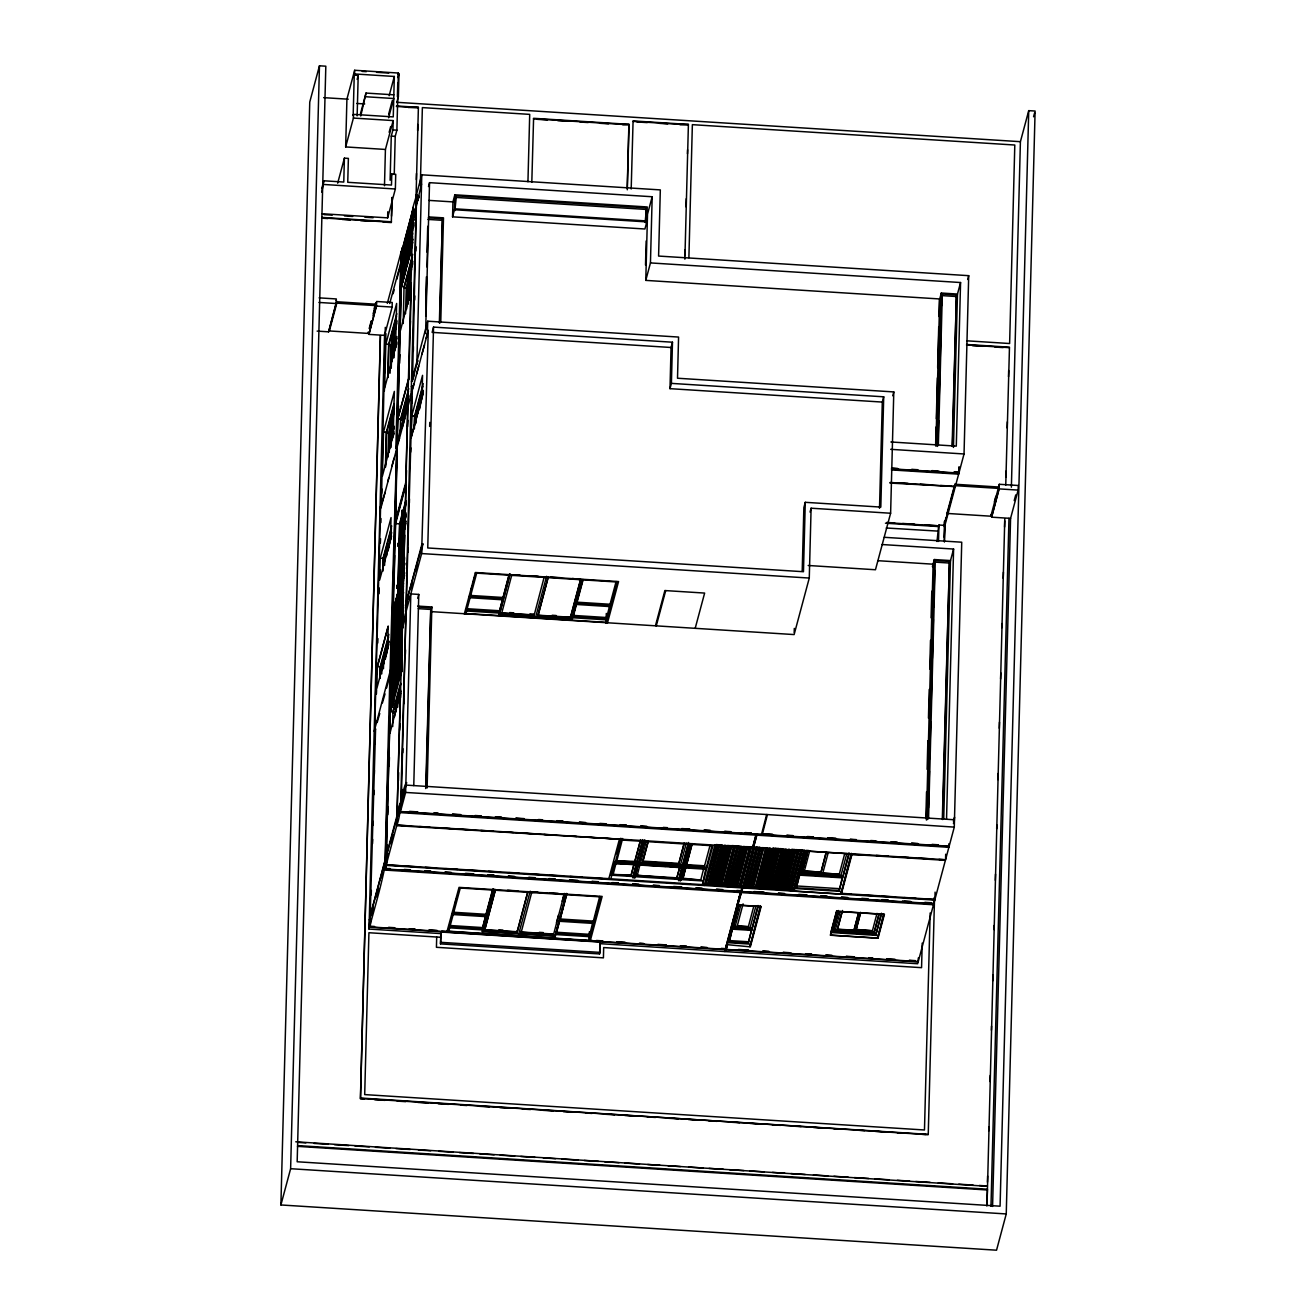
<?xml version="1.0" encoding="UTF-8"?>
<svg xmlns="http://www.w3.org/2000/svg" width="1316" height="1316" viewBox="0 0 1316 1316"><rect width="100%" height="100%" fill="white"/><g stroke="black" fill="none" stroke-linecap="round" stroke-linejoin="round"><path stroke-width="1.5" d="M280.9 1204.963L309.754 102.056L319.459 65.8L325.825 66.195L297.169 1161.765L1000.078 1206.196L1028.734 110.643L1035.1 111.037L1006.247 1213.944L996.541 1250.2L280.9 1204.963L290.622 1168.707L319.459 65.8M321.729 192.169L323.884 180.786L343.772 182.052L344.397 158.15L348.378 158.397L347.753 182.299L391.477 185.062L391.773 174.025L395.738 174.288L395.359 188.994L387.628 217.864L322.19 213.735M317.14 331.106L328.622 331.829L336.106 303.091L376.392 305.641L368.908 334.379L384.552 335.366L392.135 307.072L392.25 302.483L376.606 301.496L376.491 306.085L368.908 334.379M329.395 329.576L329.362 330.958L336.814 303.141M328.622 331.829L336.205 303.535L336.32 298.946L319.097 297.86M345.664 146.931L353.412 118.062L393.171 120.578L385.424 149.448L345.664 146.931L346.914 99.111L354.662 70.274L398.386 73.038L396.889 130.169L395.228 136.371L394.241 174.485M354.234 75.177L353.165 115.627L353.511 114.377L393.254 116.894L394.323 76.46L354.563 73.943L354.234 75.177L358.199 75.44L357.146 115.874M353.412 118.062L353.511 114.377M354.563 73.943L354.662 70.274M360.749 116.005L366.012 93.074L393.846 94.834M368.217 333.409L368.25 332.027M372.987 315.856L376.458 302.877L375.718 304.21L336.847 301.759L336.172 300.328M380.456 335.58L360.502 1098.482L928.241 1134.376L934.541 897.578M364.516 1099.057L360.419 1098.794L380.357 335.893M384.486 185.721L385.424 149.448M440.778 933.587L440.515 943.885L599.537 953.935L599.948 952.389L600.228 942.092L441.189 932.041L440.778 933.587L369.023 929.063L384.601 333.622M387.628 217.864L387.776 211.761M369.023 929.063L369.845 917.696L385.275 860.105M369.78 917.268L370.076 919.177L375.57 729.146M380.62 505.936L374.715 728.669L375.718 720.559M385.292 327.355L381.344 505.574M370.059 919.917L370.553 918.058L369.27 919.868L370.076 919.177M374.418 926.76L370.339 926.513L370.47 921.43M371.161 894.864L371.359 890.455M372.494 843.803L372.691 839.411M372.987 825.428L373.086 821.349M373.777 794.798L373.974 790.406M374.32 774.384L374.418 770.304M375.109 743.754L375.307 739.362M376.409 694.025L376.606 689.633M376.952 673.628L377.05 669.548M377.758 643.014L377.939 638.622M379.107 593.73L379.189 587.923M379.567 573.644L379.666 569.565M380.357 543.031L380.554 538.639M380.9 522.633L380.998 518.537M381.673 493.303L381.854 488.894M383.005 442.192L383.186 437.8M384.338 391.082L384.535 386.69M384.815 372.691L384.93 368.612M385.621 342.028L385.917 333.54M380.225 557.968L379.65 580.027L391.543 536.138M383.532 431.763L382.364 476.211L394.126 431.812M385.835 343.821L384.667 387.973L396.922 342.045M393.171 120.578L392.925 129.922L391.263 136.124L390.112 180.243L391.773 174.025M391.543 216.153L392.02 197.844M383.12 222.059L391.296 222.569L392.135 197.384M379.896 678.431L380.209 666.817L388.894 634.394M382.742 569.976L383.038 558.362L391.724 525.939M385.473 465.667L386.345 432.158L394.01 403.551M387.776 377.725L388.648 344.216L396.823 313.702M380.11 677.674L380.373 667.87L383.795 655.072L385.341 655.171M382.89 571.177L383.203 559.432L386.641 546.617L388.187 546.716M385.621 466.95L386.509 433.211L389.898 420.561L391.921 420.692M387.973 377.034L388.812 345.269L392.201 332.619L391.263 368.348M381.755 673.858L381.92 667.969L384.848 656.997M384.601 565.403L384.749 559.514L387.694 548.542M387.907 457.162L388.533 433.342L389.98 427.914M390.095 373.185L390.819 345.401L392.76 338.179M397.761 82.612L397.399 96.644L398.386 96.71L398.995 73.729L397.958 77.611M383.45 668.775L383.795 655.072M386.378 556.405L386.641 546.617M389.059 452.309L389.898 420.561M383.746 664.087L384.009 654.299L388.631 637.043M386.591 555.632L386.838 545.844L391.461 528.588M389.273 451.536L390.095 419.788L394.241 404.357M391.625 361.62L392.398 331.846L396.544 316.416M385.094 658.28L388.796 640.958M387.94 549.841L391.642 532.503M390.572 447.654L391.296 419.87L394.405 408.289M392.925 357.722L393.599 331.928L396.692 320.364M385.259 659.415L389.01 641.813M388.088 550.96L391.329 535.299M390.77 447.44L391.461 420.923L394.076 411.135M393.122 357.607L393.764 332.981L396.906 321.236M391.625 435.349L391.971 422.008L393.435 416.514M396.231 326.746L394.274 334.067L393.517 349.299L396.955 336.485M394.109 357.672L394.257 351.981L393.27 351.915L396.939 338.196M387.628 648.114L388.204 626.054L377.396 666.422L376.82 688.482L387.595 647.9M390.474 539.659L391.049 517.599L380.258 558.181L383.038 558.362M393.188 435.843L394.339 391.395L383.515 432.092L386.345 432.158M395.491 347.605L396.642 303.453L385.868 344.035L388.648 344.216M389.997 672.279L385.094 860.138L386.082 860.154L385.078 860.878L384.831 870.057L740.661 892.561L742.866 886.671M400.985 252.442L400.738 261.621L401.725 261.637L400.722 262.361L395.853 448.378L396.84 448.394M933.916 898.154L933.686 903.977L918.255 961.568L726.235 949.428L727.32 945.398L726.531 944.608L750.334 946.846L761.141 906.477L737.289 904.98L740.678 891.82L725.429 949.379L369.599 926.892C375.751 903.796 383.236 879.055 386.756 856.091M372.757 909.175L369.862 916.956L385.292 859.364L391.082 671.242M402.663 248.017L401.281 251.356L401.512 262.41M385.868 860.927L385.292 859.364M391 671.555L390.029 671.538L396.659 448.443M389.931 868.856L385.851 868.609L397.251 443.837L395.573 522.139M402.235 247.77L397.103 443.722L397.794 418.949L408.519 378.893M397.399 816.348L386.493 855.597L386.246 864.793L608.864 878.644M386.18 859.101L390.145 711.578L402.104 666.949L400.87 667.031L390.391 706.149L390.112 711.364L394.076 711.611M390.539 711.232L391.494 709.242L390.342 707.992L400.821 668.873L402.054 668.791M390.391 706.149L402.268 661.06L401.035 661.142L390.671 702.201L400.985 662.984L402.219 662.902M390.424 705.047L390.507 702.102M390.539 700.276L401.89 657.145M390.572 699.158L401.133 657.095L402.367 657.029M390.655 696.23L401.66 654.036M390.737 693.285L401.725 651.091M392.02 688.663L390.885 687.396L401.808 648.146M392.102 685.718L390.967 684.468L401.89 645.202M401.824 641.468L390.967 684.468M392.201 681.672L391.115 678.579L401.906 638.54M392.283 678.727L391.197 675.634L401.972 635.595M392.415 673.957L391.263 672.69L402.186 633.44M392.481 671.012L391.346 669.762L404.736 619.672M394.093 664.004L392.513 669.91L391.592 666.899M392.596 666.965L391.494 663.873L403.338 619.885L402.104 619.968L391.625 659.086L392.793 659.25L392.744 661.076L391.576 660.928L403.42 616.957L402.186 617.023L391.707 656.158L391.592 667.08M391.494 663.873L392.678 664.021L391.576 660.928M391.625 659.086L403.502 614.013L402.268 614.095L391.773 653.213L391.905 655.138L403.568 611.068L402.334 611.15L391.855 650.269L391.987 652.193L403.124 610.098M391.707 656.158L391.724 655.055M391.773 653.213L391.806 652.111M391.855 650.269L403.206 607.153M391.888 649.166L403.272 604.209M391.954 646.222L403.354 601.264M392.036 643.277L403.041 601.083M393.336 638.655L392.184 637.405L403.107 598.155M403.584 592.447L392.184 637.405M393.484 632.782L392.349 631.515L403.14 591.476M393.517 631.68L392.415 628.587L403.206 588.532M393.649 626.893L392.497 625.643L403.288 585.587M393.714 623.949L392.579 622.698L403.502 583.449M393.797 621.004L392.629 620.856L392.727 616.809L404.571 572.838L403.338 572.921L392.859 612.039L394.027 612.187L393.978 614.029L392.81 613.881L404.571 572.838M393.895 616.974L392.81 613.881M392.859 612.039L403.798 569.466M412.352 245.039L401.248 286.592L397.761 418.735L408.931 378.547M411.908 245.171L401.742 285.934M401.429 284.289L412.813 239.331M412.747 242.276L402.729 279.666L401.725 279.601L412.5 239.15M402.795 276.722L401.66 275.472L412.451 235.416M402.877 273.777L401.725 272.527L412.648 233.277M402.959 270.833L401.808 269.583L413.652 225.595L412.418 225.678L401.939 264.796L403.107 264.96L403.058 266.786M402.976 269.731L401.89 266.638L412.813 227.388M401.939 264.796L413.8 219.723L412.566 219.805L401.035 260.535M401.956 263.694L403.14 263.858L403.19 262.016L402.005 261.868L403.255 259.071L402.12 257.821L413.882 216.778C409.868 211.695 415.708 200.509 416.58 194.225M402.301 257.903L403.288 257.969L402.202 254.876L412.681 215.758L413.915 215.676M403.42 253.198L402.268 251.932L412.747 212.814L413.981 212.731M403.486 250.254L402.351 248.987L412.829 209.869L414.063 209.787M386.772 855.351L387.118 844.872M387.842 814.67L388.055 806.527M389.125 765.846L389.421 757.391M391.033 688.597L390.803 690.341M391.115 685.652L390.885 687.396M391.609 673.15L391.033 681.524M391.494 670.946L391.263 672.69M391.576 668.002L391.346 669.762M392.332 638.589L392.119 640.349M392.497 632.716L392.267 634.46M392.563 629.772L392.349 631.515M392.908 620.708L392.415 628.587M393.237 606.742L392.727 616.809M393.945 580.06L394.586 555.434M395.277 528.769L395.442 522.616L405.229 486.098M395.54 520.445L395.721 516.135M395.738 512.434L395.984 506.117M397.054 462.36L397.3 456.043M397.547 443.591L397.35 440.169M398.353 412.434L398.6 405.97M399.653 363.2L399.949 354.678M401.725 279.601L401.495 281.344M401.808 276.656L401.577 278.4M402.564 247.424L403.519 248.477L402.564 247.424L402.433 256.834L389.701 303.502M393.435 606.281L395.606 523.604L406.019 484.749L404.851 529.131M393.829 619.902L393.879 618.076L392.875 618.01M392.727 726.531L392.925 711.759L400.59 683.152M400.228 432.684L400.574 419.13L408.75 388.615M403.255 323.555L404.028 286.773L412.731 254.35M400.837 577.28L397.893 588.268L396.708 588.186L400.179 573.546L401.232 533.095L402.433 533.177M401.939 535.003L398.995 545.976L397.81 545.91L401.281 531.253L401.824 510.97L403.222 510.263L405.821 500.557M394.52 716.842L396.593 705.606M397.679 596.378L397.893 588.268M396.758 586.344L397.942 586.426L398.995 545.976M397.86 544.067L399.044 544.15L399.571 523.85L402.038 514.704M397.86 596.707L398.057 589.321L400.574 579.945M398.156 585.653L399.159 547.045L402.17 535.793M402.252 515.527L399.735 524.92L399.307 541.534L401.824 532.158M405.542 313.767L406.216 287.957L408.634 278.926M398.995 581.82L399.899 547.094L401.906 539.593M400.228 534.197L400.475 524.952L401.989 519.327M396.215 711.775L396.725 699.24L400.837 683.909M404.061 418.356L404.374 406.595L408.486 391.263M406.71 308.915L407.796 274.402L412.451 257.048M399.867 585.521L400.13 575.372L401.331 575.454M400.015 586.771L400.344 574.599L404.506 559.053M405.97 521.531L402.795 533.391L401.791 572.065L400.393 572.756L401.446 532.322L406.134 514.836M404.769 522.781L402.68 530.562L401.495 530.48L402.022 510.197M397.712 707.153L397.925 699.306L400.492 689.732M401.314 568.463L402.022 541.912M405.41 412.55L405.575 406.677L408.651 395.178M408.207 304.243L408.996 274.485L412.599 260.979M401.38 580.767L401.528 574.681L404.654 563.018M401.577 572.838L402.647 532.404L405.756 520.741M402.68 530.562L403.222 510.263M405.789 412.911L408.552 398.88M409.26 291.872L409.309 276.607L412.747 263.792M401.544 581.277L401.693 575.734L404.867 563.89M403.683 527.996L403.37 511.332L406.019 501.445M409.358 288.072L409.654 276.623L411.628 269.303M403.782 524.294L404.111 511.381L406.233 503.469M409.49 300.229L409.638 294.537M402.976 561.8L402.959 534.444L405.937 523.373M409.704 299.472L409.802 295.656M396.971 816.479L396.725 825.658L385.127 868.971L740.957 891.475L741.961 887.379L737.98 887.132M386.509 854.857L396.988 815.739L400.344 693.055M400.821 668.873L401.989 671.538L402.038 639.329L391.082 679.681M400.87 667.031L402.137 665.847M400.985 662.984L400.952 664.087L402.186 664.004L390.309 709.094M401.035 661.142L402.285 659.958M401.133 657.095L401.1 658.197L402.334 658.132M390.704 694.387L401.216 654.167M390.77 691.443L401.281 651.223M390.852 688.498L401.364 648.278M401.446 645.334L401.857 646.304M392.184 682.774L391.017 682.626L401.956 642.274M391.165 676.737L402.12 636.385M391.247 673.792L401.758 633.572M391.313 670.864L402.268 630.496M391.395 667.919L403.19 625.774L401.956 625.857L391.477 664.975M401.956 625.857L403.272 622.83L402.022 622.912L391.543 662.03M402.022 622.912L403.338 619.885M402.104 619.968L403.37 618.783M402.186 617.023L403.453 615.855M402.268 614.095L403.519 612.911M402.334 611.15L403.601 609.966M391.938 647.324L402.449 607.104L403.683 607.021M392.004 644.379L402.959 604.028M392.086 641.451L402.597 601.215M392.168 638.507L402.68 598.286M393.418 635.71L392.234 635.562L403.19 595.21M392.316 632.618L403.272 592.266M392.398 629.69L403.338 589.321L402.334 627.748M392.464 626.745L403.42 586.393M392.546 623.8L403.058 583.58M392.629 620.856L403.568 580.504M392.777 614.983L403.288 574.747M403.338 572.921L403.831 570.947M395.211 521.959L405.69 482.84L407.894 404.094L402.351 627.008M401.479 282.446L412.418 242.095M412.056 239.282L412.467 240.252M401.627 276.574L412.582 236.206L412.303 246.503M412.221 233.409L412.632 234.38M401.775 270.685L412.731 230.333M412.369 227.52L412.78 228.491M412.418 225.678L413.685 224.493L413.734 222.667L412.5 222.733L413.8 219.723M412.566 219.805L412.599 218.703M412.681 215.758L413.454 217.847L421.548 184.01L421.778 174.814L660.319 189.899L658.592 256.061L968.708 275.669L964.036 453.971L958.92 473.069L891.689 468.825M402.235 253.034L412.747 212.814M402.318 250.106L412.829 209.869M400.673 802.661L397.136 815.854L396.889 825.05L752.719 847.537L756.058 835.117M396.988 815.739L402.416 627.436M412.78 217.337L407.763 403.979L407.993 400.426M397.432 815.607L397.777 805.129M398.419 780.717L398.633 772.574M399.653 730.166L399.899 723.751M400.508 697.628L400.706 693.236M402.351 627.567L401.874 628.801M404.686 535.168L403.19 578.793L404.489 575.766L403.255 575.849M406.233 478.711L406.529 470.388M407.598 426.631L407.845 420.298M408.157 408.289L408.256 404.275M408.19 403.848L408.355 400.607M408.898 376.804L409.144 370.339M410.197 327.552L410.428 321.088M411.053 294.718L410.888 290.129M412.879 227.767L413.142 217.518M413.076 217.091L413.043 207.418M413.602 227.438L413.652 225.595M416.317 179.601L416.465 173.465M417.6 130.58L417.748 124.461M415.938 201.282L418.389 107.336L396.527 105.954M400.459 803.434L400.228 812.63L948.869 847.307L948.968 843.638M416.136 204.177L416.366 194.998M619.441 839.213L396.725 825.658C401.479 813.452 400.179 796.509 405.871 783.25L406.677 782.559L401.561 801.658M397.152 815.114L400.689 801.921L412.319 390.638M411.628 386.18L412.253 390.21L412.434 386.23L411.546 386.493L412.434 386.23M401.281 802.744L411.234 391.675L412.253 390.21M400.409 805.277L401.413 804.537L400.755 802.349M401.89 789.353L400.689 801.921M402.778 752.768L402.877 748.672M404.061 703.567L404.242 699.158M405.344 654.365L405.542 649.956M406.628 605.212L406.858 599.043M408.009 552.161L408.207 547.966M409.375 503.025L409.49 498.929M410.625 452.178L410.822 447.851M411.99 402.91L412.155 396.774M413.356 351.158L413.389 346.47M414.688 300.015L414.787 295.935M415.889 250.945L416.07 246.832M420.33 185.194L422.37 107.599L529.706 114.377L527.946 181.773M414.244 427.716L414.54 416.086L423.226 383.68M414.392 428.901L414.704 417.156L418.143 404.341L419.672 404.44M884.303 537.306L961.733 542.208L954.281 827.122L766.652 814.522L761.52 834.36L400.508 811.528L405.624 792.446L405.871 783.25M405.887 782.51L410.822 593.911L418.768 594.421L413.767 785.586M416.892 361.571L417.715 360.699L412.599 379.798M416.925 360.65L421.548 184.01M416.103 423.127L416.251 417.254L419.195 406.266M417.929 412.188L418.143 404.341M418.093 413.356L418.34 403.568L422.962 386.328M419.393 409.523L419.541 403.65L423.127 390.227M419.59 408.7L423.357 391.082M421.959 397.399L422.551 375.34L411.76 415.922L414.54 416.086M425.759 301.446L426.4 276.837M427.042 252.228L427.684 227.602M425.742 316.284L426.762 277.314M427.026 267.049L428.111 226.039M425.594 333.524L429.542 182.661L652.177 196.742L650.449 262.92L645.778 280.39L939.706 298.962L935.857 446.206M405.706 613.009L421.63 553.559L422.699 543.673L405.97 603.09L408.355 597.184M421.893 543.623L428.276 330.448L380.834 508.157L380.044 507.384M427.47 330.398L427.716 321.203L678.579 337.06L677.51 378.235L893.794 391.921L890.619 513.24L875.469 569.746L808.188 565.485M429.658 426.45L429.773 422.37M671.407 383.384L672.476 342.209L433.54 327.092L427.749 547.966L803.467 571.72L805.277 502.317L880.815 507.088L883.71 396.807L671.407 383.384L669.992 388.664L882.296 402.071L883.71 396.807M425.693 788.547L430.809 607.844L418.685 607.071M426.121 786.968L430.809 607.844M427.108 787.971L431.845 606.972L417.698 606.084M439.347 322.848L442.456 218.719L428.325 217.831M439.725 323.325L442.456 218.719M440.761 322.338L443.492 217.847L429.361 216.959M452.556 216.844L452.951 201.907L454.843 194.801L647.225 206.957L646.83 221.911L644.922 229L452.556 216.844L454.448 209.738L454.843 194.801M455.83 195.804L455.073 210.445L455.83 195.804L646.189 207.829L645.416 222.486L646.189 207.829M436.698 937.025L436.435 947.306L603.419 957.867L603.682 947.569L921.562 967.671L922.203 943.128M440.515 943.885L441.189 932.041M447.374 930.856L448.789 930.938L448.871 927.78L482.067 929.886L493.056 888.925M449.2 926.563L482.396 928.668L485.653 915.525L485.62 916.627L452.424 914.521L452.457 913.419M452.424 914.521L452.77 912.202L485.982 914.307L492.595 889.649M508.979 574.763L499.307 611.841L466.111 609.752L465.7 614.128L476.688 573.134M502.564 598.698L502.548 599.8L469.335 597.694L469.368 596.592M469.335 597.694L469.697 595.391L502.893 597.48M566.604 893.482L555.105 936.416L482.298 931.81L493.335 888.942M484.617 930.725L495.49 889.484L484.633 929.984L517.056 932.041L527.913 891.524L517.04 932.781L484.617 930.725L484.633 929.688L517.056 931.744M485.982 914.307L485.949 915.41L452.753 913.32M582.922 579.435L572.016 619.589L499.208 614.983L509.736 574.056M544.298 576.655L533.951 615.954L501.528 613.898L501.56 612.878L533.983 614.917M511.858 575.339L519.985 575.108M531.812 182.217L533.589 118.308L629.015 124.346L627.288 189.817M517.04 932.781L517.089 930.938M564.301 893.827L553.427 935.067L521.004 933.028L521.054 931.185M533.951 615.954L534 614.111L529.953 613.865M572.592 578.448L580.685 579.698L570.354 618.257L537.931 616.201L537.948 615.181L570.371 617.22M531.861 892.511L537.964 892.166M553.427 935.067L553.46 934.047L521.037 931.991M555.105 936.416L566.127 893.597M556.372 932.238L556.339 933.34L589.535 935.446L592.792 922.286L592.759 923.388L559.563 921.299L559.596 920.197L556.372 932.238L589.568 934.344M566.522 894.321L559.892 920.081L593.088 922.187L599.734 896.41M570.354 618.257L570.404 616.414M572.016 619.589L582.001 580.669M576.803 603.271L576.836 602.169L610.032 604.258L616.118 581.524M590.506 939.904L589.124 939.821L589.338 931.86M464.301 614.029L475.421 572.509L618.553 581.557L607.433 623.077L606.051 622.994L606.298 613.437M582.856 580.669L572.921 617.747L606.133 619.836L609.703 605.475L609.686 606.577L576.474 604.472L576.507 603.37L609.999 605.36L610.032 604.258M599.537 953.935L600.228 942.092M627.222 188.237L628.884 124.806L533.457 118.769M613.141 874.498L631.137 874.959L634.148 863.707L631.121 875.633L613.141 874.498L616.184 862.572L622.155 863.625M631.187 188.994L633.078 120.924L688.4 124.411L684.879 259.186M644.281 864.234L638.309 863.855L634.855 877.772L632.864 877.64L636.302 864.826L614.358 863.444L614.588 861.569L636.533 862.951L642.784 839.641M640.579 840.315L634.756 862.046L616.793 860.911L634.773 861.371L640.596 839.641M645.514 265.059L646.14 240.993M645.778 280.39L647.505 214.212L652.177 196.742M632.864 877.64L636.335 863.724M634.855 877.772L638.309 863.855M614.358 863.444L636.5 864.053L636.533 862.951M678.826 878.66L637.092 875.337L676.852 877.854L679.879 866.586M688.482 843.638L682.231 866.948L638.49 864.184L644.774 839.756M669.992 388.664L671.061 347.49L672.476 342.209M684.764 255.88L684.929 249.744M686.047 206.859L686.261 198.7M687.445 153.775L687.544 149.695M688.893 257.656L692.364 124.658L1014.8 145.023L1009.619 343.525L966.717 340.811M676.852 877.854L679.846 867.277L669.91 866.635M648.278 841.467L642.833 861.766L678.694 864.036L684.155 843.046M699.816 867.853L705.985 868.132L705.952 869.234L684.007 867.853L680.569 880.651L678.595 880.536L682.05 866.619M680.569 880.651L683.547 868.576M678.595 880.536L688.515 842.47M689.814 867.902L703.813 868.099L700.77 880.042L682.807 878.907L685.833 866.964M711.923 845.991L706.166 868.461L684.221 867.08L689.979 844.592M710.229 844.724L704.405 866.454L686.442 865.319L691.755 844.888M700.77 880.042L682.823 878.216M702.448 884.615L712.861 845.777L621.267 839.986L610.854 878.825L702.448 884.615L705.985 868.132M704.405 866.454L704.438 865.484M718.256 844.724L707.695 885.109L718.256 844.724L716.266 844.609L706.248 881.983M719.441 844.806L708.896 885.191L719.441 844.806L721.431 844.921L710.887 885.306L721.415 845.662M722.632 845.004L712.071 885.388L722.616 845.744M724.623 845.135L714.062 885.503L724.59 845.859M716.266 844.609L705.721 884.977L705.721 883.957L707.712 884.089M715.262 884.566L715.262 885.586L725.807 845.201L715.262 884.566L717.253 884.681L727.797 845.333L717.236 885.717L717.253 884.681M718.437 884.763L718.437 885.783L728.982 845.398L718.437 884.763L720.428 884.878L730.972 845.53L720.428 885.915L720.428 884.878M723.619 885.092L723.603 886.112L734.163 845.727L732.173 845.612L721.612 885.981L721.629 884.961L723.619 885.092L734.163 845.727M735.348 845.81L724.803 886.194L735.348 845.81L737.338 845.941L737.273 847.191L726.777 886.31L737.338 845.941M721.283 948.704L725.379 948.951L724.853 951.55L726.531 944.608L725.429 949.379M725.675 950.876L726.169 949L724.869 950.81M726.235 949.428L727.337 944.658M738.539 846.007L727.978 886.392L738.539 846.007L740.513 846.139L729.969 886.507L740.497 846.862M729.196 941.976L732.667 927.747L729.196 941.976L748.261 943.194L758.082 905.507M732.173 845.612L732.107 846.862L730.906 846.797M741.714 846.204L731.153 886.589L741.698 846.945M743.705 846.336L733.144 886.721L743.688 847.076M758.049 906.609L751.897 929.606L732.831 928.405L739.016 904.306M744.889 846.418L734.344 886.787L744.872 847.142M736.335 885.898L736.335 886.918L746.879 846.533L736.335 885.898L734.344 885.767M737.256 925.987L748.36 926.694L737.256 925.987L743.096 903.862M739.51 886.096L739.51 887.116L750.054 846.731L739.51 886.096L737.536 885.964L737.519 887L748.08 846.616L747.998 847.866L746.814 847.8M751.255 846.813L740.694 887.198L751.255 846.813L753.245 846.945L753.163 848.195L741.747 891.524L933.784 903.664L949.083 846.533L762.03 834.755M716.2 845.859L714.933 844.938L704.159 885.52L704.29 884.681L742.076 886.622M742.849 887.231L753.245 846.945M754.43 847.01L743.885 887.395L754.43 847.01L756.42 847.142L756.355 848.392L745.876 887.527L756.42 847.142M757.621 847.208L747.06 887.593L757.621 847.208L759.595 847.34L759.529 848.606L749.051 887.724L759.595 847.34M748.261 943.194L751.732 928.948M750.252 886.77L750.235 887.79L760.796 847.422L750.252 886.77L752.242 886.902L762.786 847.537M760.253 905.951L749.972 946.665L760.697 906.625L737.651 905.161L726.925 945.201M714.851 845.25L945.546 859.726L945.694 854.216M752.242 886.902L752.226 887.922L762.77 848.277M765.961 847.751L755.417 888.119L765.945 848.475M756.618 887.181L756.601 888.201L767.162 847.817L756.618 887.181L758.592 887.297L769.153 847.948L758.592 888.316L758.592 887.297M759.793 887.379L759.776 888.399L770.337 848.014L759.793 887.379L761.783 887.494L772.327 848.146L761.767 888.53L761.783 887.494M761.24 834.706L761.536 833.62M762.227 834.722L762.326 833.67L772.558 834.311M773.512 848.228L762.967 888.596L773.512 848.228L775.502 848.343L764.958 888.728L775.502 848.343M766.652 814.522L405.624 792.446M776.703 848.425L766.142 888.81L776.703 848.425L778.694 848.54L768.133 888.925L778.694 848.54M779.878 848.623L769.334 889.007L779.878 848.623L781.869 848.754L781.803 850.004L771.308 889.123L781.869 848.754M783.053 848.82L772.508 889.205L783.036 849.56M785.043 848.952L774.499 889.336L785.027 849.692M786.244 849.017L775.683 889.402L786.228 849.758M777.69 888.497L777.674 889.534L788.235 849.149L777.69 888.497L775.7 888.382M778.875 888.58L778.875 889.6L789.419 849.231L778.875 888.58L780.865 888.711L791.41 849.346L780.849 889.731L780.865 888.711M792.594 849.429L782.049 889.813L792.594 849.429L794.584 849.56L784.04 889.929L794.584 849.56M795.785 849.626L785.224 890.011L795.785 849.626L797.776 849.758L797.693 851.008L787.215 890.126L797.776 849.758M794.19 632.519L794.288 628.406M798.96 849.823L788.416 890.208L798.96 849.823L800.95 849.955L800.885 851.205L790.39 890.34L800.95 849.955M802.151 850.037L791.59 889.386L791.59 890.406L802.151 850.037L804.125 850.152L793.564 890.422M802.217 570.881L803.862 507.598L805.277 502.317M796.312 887.807L799.7 875.156L842.618 877.871L839.23 890.521L796.312 887.807L799.256 875.107M799.7 875.156L799.75 873.298M849.017 853.952L842.816 877.098L799.898 874.383L806.132 850.136M430.612 611.595L794.124 634.575L809.274 578.053L811.1 508.206L890.619 513.24M846.846 853.541L841.072 875.091L802.135 872.623L807.925 850.152M804.356 871.06L820.839 872.113L804.356 871.06L809.751 850.613M826.234 851.649L820.608 873.791L826.382 852.242M822.796 873.15L839.295 874.186L822.796 873.15L828.208 852.686M881.358 914.324L875.946 934.574L833.012 931.86L838.473 910.508M858.509 913.419L853.936 930.494L837.437 929.458L842.026 912.07M839.23 890.521L842.174 877.821M840.94 894.008L851.666 853.952L804.767 850.991L794.042 891.031L840.94 894.008L851.222 853.294M842.816 877.098L849.05 852.85M853.936 930.494L858.509 913.107M860.532 912.317L855.713 931.399L860.713 912.728M879.516 508.289L882.296 402.071M855.943 929.705L872.426 930.757L855.943 929.409M840.25 911.445L835.249 930.116L874.186 932.567L878.71 914.85M875.946 934.574L881.391 913.222M877.657 938.045L883.99 914.406L837.091 911.445L830.758 935.084L877.657 938.045L883.53 913.814M599.8 943.654L917.68 963.74L918.354 957.9M925.839 818.453L926.53 791.837M927.122 769.317L927.862 740.661M928.454 718.141L929.211 689.469M929.738 669.005L930.494 640.333M931.086 617.813L931.777 591.213M935.61 445.351L936.104 426.943M936.318 418.751L937.387 377.856M937.65 367.625L938.719 326.713M938.982 316.498L939.41 300.13L941.318 293.024L957.472 294.06L960.565 282.529L650.449 262.92M926.398 820.065L933.093 564.186L877.756 560.682M927.517 819.539L934.311 559.547L950.481 560.567L943.737 818.519M937.305 446.42L941.318 293.024M928.454 807.958L929.425 771.077M929.738 758.789L930.708 721.908M931.07 707.564L931.991 672.739M932.37 658.395L933.389 619.474M933.702 607.186L934.673 570.305M937.963 445.071L938.604 420.511M938.982 406.167L939.904 371.359M940.266 357.031L941.236 320.183M941.614 305.838L942.305 294.027L956.436 294.916L952.471 446.437M928.553 818.667L935.298 560.534L949.445 561.438L942.684 819.555M938.341 445.548L942.305 294.027M937.008 541.485L938.67 525.726M938.522 541.435L938.95 525.018L944.904 525.397L955.136 487.2L954.906 484.091M930.149 912.991L924.474 1129.983L364.696 1094.599L368.924 932.731L440.679 937.272M944.214 526.713L944.394 521.662M944.214 537.29L944.658 520.889M935.1 892.116L934.903 899.47L841.434 893.35L841.302 894.189L852.126 853.821M944.263 541.699L944.74 523.373L955.219 484.255L998.318 487.002L999.157 485.686M944.477 541.797L944.904 525.397M947.652 513.47L947.685 512.105M942.322 819.095L949.445 561.438M952.11 445.976L956.436 294.916M953.458 447.424L957.472 294.06M946.533 819.276L953.59 549.052L882.082 544.528M960.565 282.529L956.288 446.124L890.899 441.979M959.002 467.229L958.64 474.155L891.393 469.911M958.92 473.069L959.084 466.917M990.866 514.836L990.833 516.201L998.285 488.384M998.285 488.072L999.305 484.288L1018.271 485.489L1018.14 490.095L1010.573 518.372L991.606 517.172L999.074 488.433L954.314 485.604M991.606 517.172L999.173 488.894L999.305 484.288M986.819 1205.982L987.444 1189.203L297.712 1145.594M987.444 1182.196L987.609 1176.027M988.793 1130.839L988.892 1126.743M990.076 1081.555L990.241 1075.386M991.409 1030.214L991.524 1026.102M992.708 980.913L992.873 974.761M994.041 929.573L994.156 925.461M995.34 880.289L995.505 874.12M996.673 828.932L996.788 824.836M997.972 779.648L998.137 773.479M999.305 728.291L999.469 722.139M1000.604 679.007L1000.769 672.838M1001.937 627.666L1002.052 623.554M1003.236 578.366L1003.401 572.213M1004.569 527.025L1004.733 520.856M1005.885 477.264L1006.033 471.112M1007.168 428.013L1007.332 421.844M1008.5 376.705L1008.665 370.553M987.033 1205.209L1004.782 518.817M1005.753 485.16L1009.471 347.194L966.635 344.479M990.981 1206.328L1008.977 518.29M992.577 1206.443L1010.573 518.372M1011.379 487.2L1020.41 141.684L1028.734 110.643M737.289 904.98L741.665 891.837M608.782 878.956L619.523 838.901M741.747 891.524L742.75 887.428L769.218 889.106M763.954 848.359L762.721 848.804M793.729 890.34L793.597 891.162L804.405 850.81M804.109 850.893L753.229 847.668M321.828 188.484L323.884 180.786M357.146 79.388L358.199 75.44M337.686 183.171L344.397 158.15M360.337 114.262L366.012 93.074M389.158 95.706L394.323 76.46M397.975 74.584L398.386 73.038M388.681 114.097L392.283 100.608M388.582 117.766L393.747 98.519L365.914 96.759M396.84 102.533L398.386 96.71M389.141 132.291L390.688 126.517M418.389 107.336L408.24 107.484M374.254 308.405L375.751 302.828M369.253 328.326L371.244 320.907M373.234 313.488L374.715 307.928M369.5 328.852L371.49 321.433M387.332 303.371L401.183 251.652L402.054 252.129L401.281 251.356M421.778 174.814L416.662 193.913L416.333 203.404L417.353 194.998M413.389 207.961L414.079 209.079M402.17 255.978L414.03 210.889L412.796 210.971M396.807 279.305L399.439 269.517M418.751 197.416L416.432 203.092M393.122 293.764L394.175 289.849M412.517 221.631L401.018 261.275L396.626 449.167M419.245 196.249L416.399 203.832L412.5 381.031L411.793 380.489M402.005 261.868L413.882 216.778M404.341 254.037L405.92 248.132M409.621 234.363L411.201 228.458M412.253 224.526L413.833 218.621M401.857 267.74L413.734 222.667M412.105 230.399L413.685 224.493M401.709 273.629L412.517 232.471M408.256 250.056L409.835 244.151M401.544 279.502L412.369 238.361M402.647 282.595L405.805 270.8M406.858 266.868L411.086 251.126M428.506 186.543L429.542 182.661M409.144 275.554L412.829 261.835M396.856 323.062L394.274 334.067M408.914 291.856L411.365 282.71M408.651 294.471L411.217 284.552M411.332 288.27L400.508 330.365M396.774 343.904L394.455 351.207M411.184 290.112L409.852 293.764M411.234 290.31L408.848 378.86M394.076 412.829L391.971 422.008M394.158 426.252L391.576 437.257M394.109 428.095L390.967 439.857L391.954 439.922M393.978 433.671L392.168 439.133M404.16 407.368L400.738 420.182L402.285 420.281L404.736 411.135M411.497 381.755L427.716 321.203M416.695 364.516L417.715 360.699M413.092 378.63L414.112 374.797M405.723 407.73L408.865 396.05M407.96 400.212L397.712 440.35M382.479 501.33L385.078 492.283M387.726 481.738L388.779 477.823M391.921 466.061L394.027 458.231M399.521 438.36L396.149 447.292M402.153 427.914L404.752 418.192M412.862 387.924L413.931 383.959M416.58 374.057L418.702 366.128M421.893 354.234L424.525 345.055M426.137 338.376L428.276 330.448M433.54 327.092L432.125 332.372L671.061 347.49M411.201 437.225L421.926 397.169M423.045 393.879L411.151 437.751L411.727 415.691L415.708 415.955M401.495 530.48L406.183 512.993M397.81 545.91L401.232 533.095M402.943 527.946L406.118 516.086M399.044 544.15L400.525 538.655M400.393 572.756L404.555 557.211M402.087 567.607L404.571 558.379M396.708 588.186L400.13 575.372M398.205 583.81L399.209 580.06M401.841 570.223L404.489 560.353M397.942 586.426L399.538 580.488M402.301 570.173L403.305 566.406M388.154 626.597L377.429 666.636L380.209 666.817M393.139 610.838L404.555 567.887M392.694 617.911L404.522 574.664M392.826 619.852L404.489 575.766M388.714 644.593L385.868 656.519M397.81 612.993L399.39 607.087M393.813 638.523L395.392 632.618M397.728 634.559L399.307 628.653M421.877 544.363L405.937 603.814L408.865 595.951M410.477 589.255L412.072 583.317M415.264 571.424L417.386 563.495M420.561 551.601L422.699 543.673M421.071 550.351L422.666 544.413M374.188 731.268L405.624 613.322M396.363 650.252L397.942 644.346M401.627 630.578L403.222 624.672M374.994 731.318L375.504 728.719M377.166 722.533L379.765 713.469M382.413 702.941L385.029 693.877M386.591 688.005L388.697 680.158M390.819 671.588L396.922 448.082M397.794 650.236L399.373 644.33M390.934 685.57L402.268 642.438M396.429 665.929L398.008 660.023M390.622 697.332L401.972 654.216M417.748 598.27L418.768 594.421M390.474 703.205L401.808 660.089M396.494 681.606L398.074 675.7M392.02 707.284L402.038 669.893M392.497 706.955L394.076 701.066M398.074 700.375L400.689 690.637M400.311 692.841L389.964 733.292M400.887 691.525L398.584 701.461M430.891 610.525L431.845 606.972M375.915 897.413L378.005 889.583M381.163 877.821L382.216 873.906M386.69 857.16L387.743 853.278M390.342 843.556L392.431 835.775M395.557 824.129L398.156 814.407M371.161 915.788L373.267 907.941M376.409 896.196L378.514 888.349M386.674 857.9L387.726 854.002M390.836 842.355L392.925 834.574M399.702 809.307L400.738 805.425M401.413 804.537L405.821 785.093L954.478 819.769L953.458 823.586M370.339 926.513L374.451 926.448M385.851 868.609L390.013 868.544M470.717 591.312L472.247 585.62M470.717 591.608L472.23 585.916M473.25 582.133L474.763 576.441M629.015 124.346L622.715 124.74M499.307 611.841L498.994 613.059L465.782 610.953M498.994 613.075L509.457 574.039M499.208 614.983L510.197 574.006M501.528 613.898L511.875 574.599M454.81 904.618L456.339 898.927M448.789 930.938L460.287 888.02L600.639 896.887L589.124 939.821M535.612 617.286L546.601 576.309M537.931 616.201L548.279 576.901L537.948 615.46L570.371 617.517L580.701 578.958M688.4 124.411L679.994 124.675M482.298 931.81L493.796 888.876M518.701 934.113L530.2 891.179M521.004 933.028L531.878 891.787M609.686 606.577L609.999 605.36M606.051 622.994L617.023 582.001M556.438 922.697L558.543 914.883M562.195 901.23L564.284 893.416M566.999 893.597L556.01 934.574L589.206 936.647L589.535 935.446M656.273 625.857L665.715 590.604M592.759 923.388L593.088 922.187M611.447 873.314L614.375 862.342L622.369 862.852M616.678 853.788L620.839 838.243M616.793 860.911L622.633 838.506M695.193 628.308L704.636 593.072L664.876 590.555L655.516 625.495L656.355 625.544M636.5 864.053L642.751 840.743M638.49 864.184L644.741 840.875M637.076 876.012L640.119 864.086L644.067 865.007M646.469 840.694L640.645 862.424L682.461 865.073M648.295 840.792L642.85 861.092L678.711 863.362M678.694 864.036L684.139 843.737M680.471 864.941L686.294 843.211M684.221 867.08L690.456 843.753M682.807 878.907L685.817 867.655M686.442 865.319L692.265 843.589M810.064 512.105L811.1 508.206M752.604 847.636L756.075 834.377M738.621 902.513L741.681 891.097L741.451 892.61L933.488 904.75M756.865 834.426L753.41 847.685L756.848 835.167M732.831 928.405L738.983 905.408M740.793 905.227L735.052 926.645L750.136 927.599L755.878 906.181M767.442 814.571L762.309 834.41L949.165 846.221L954.281 827.122M763.971 847.619L753.426 888.004L753.426 886.968L755.417 887.099M748.36 926.694L753.69 906.543M892.758 395.771L893.794 391.921M793.581 890.537L804.323 850.317M799.898 874.383L806.099 851.238M802.135 872.623L807.909 851.074M967.688 279.486L968.708 275.669M1033.57 116.762L1034.59 112.946M839.295 874.186L844.691 853.739M938.95 525.018L938.703 525.939L887.658 522.715M836.631 910.837L830.824 932.518L877.723 935.479M833.012 931.86L838.44 911.61M932.419 566.637L934.311 559.547M945.924 517.583L944.74 523.373M946.878 513.717L953.853 488.039M935.298 560.534L934.886 562.113L949.017 563.018M890.11 482.462L955.301 486.575L958.838 473.382L891.606 469.138M837.437 929.458L842.52 910.475M949.658 563.725L953.59 549.052M872.426 930.757L877.015 913.37M874.186 932.567L879.187 913.896M994.353 501.84L995.834 496.28M1014.225 500.574L1015.738 494.915M953.524 821.019L954.544 817.203M953.508 821.76L954.528 817.927M928.158 1134.688L360.617 1098.021M987.329 1186.292L295.755 1141.794M412.731 213.916L413.964 213.834M402.499 605.261L403.732 605.179M402.416 608.206L403.65 608.124M401.183 655.269L402.416 655.187M362.213 71.409L366.309 71.656M376.524 72.314L388.779 73.087M323.654 97.647L348.246 99.194M396.807 102.303L1020.41 141.684M356.768 103.454L364.713 103.948M396.396 106.431L418.258 107.813M632.947 121.385L688.268 124.872M636.977 121.944L647.209 122.602M659.513 123.375L667.705 123.901M537.438 119.345L547.588 119.986M557.737 120.628L567.887 121.269M580.076 122.043L588.203 122.552M600.376 123.326L608.502 123.836M392.925 129.922L396.889 130.169M391.263 136.124L395.228 136.371M323.802 184.47L395.359 188.994M455.402 197.384L645.761 209.409M428.95 200.394L453.461 201.94M416.317 204.144L411.25 390.951L412.237 390.951M455.484 208.866L645.843 220.907M454.448 209.738L646.83 221.911M427.897 219.41L442.028 220.298M324.032 214.64L332.208 215.15M344.479 215.923L352.655 216.449M364.927 217.222L373.102 217.732M321.976 217.403L391.494 221.795M321.861 217.864L391.378 222.256M321.778 218.176L327.914 218.555M342.226 219.459L350.401 219.986M360.617 220.627L370.849 221.269M403.519 249.152L402.351 248.987M403.436 252.096L402.268 251.932M403.37 255.024L402.202 254.876M941.878 295.606L956.008 296.495M407.796 274.402L408.996 274.485M409.605 275.307L407.582 275.192L404.193 287.842L406.216 287.957M401.248 286.592L404.028 286.773M318.982 302.45L336.205 303.535M376.491 306.085L392.135 307.072M966.503 344.957L1009.339 347.654M972.54 345.647L982.739 346.289M994.978 347.062L1003.137 347.589M392.398 331.846L393.599 331.928M328.638 330.908L368.941 333.458M388.812 345.269L390.819 345.401M418.34 403.568L419.541 403.65M404.374 406.595L405.575 406.677M414.704 417.156L416.251 417.254M890.685 449.332L964.036 453.971M397.761 418.735L401.742 418.981M397.794 418.949L400.574 419.13M390.095 419.788L391.296 419.87M386.509 433.211L388.533 433.342M891.574 468.068L897.627 468.463M911.741 469.351L917.795 469.73M931.925 470.635L937.979 471.013M954.116 472.033L958.147 472.28L954.034 472.345M891.491 468.381L897.528 468.776M911.659 469.664L917.713 470.042M931.843 470.931L939.904 471.441M999.173 488.894L1018.14 490.095M897.825 482.742L908.007 483.383M920.246 484.156L930.428 484.798M940.611 485.44L950.81 486.081M889.945 483.071L955.301 486.575M946.862 513.421L991.622 516.25M886.704 522.452L894.699 522.945M902.694 523.455L914.686 524.212M924.671 524.854L936.663 525.61M885.454 523.209L938.522 526.565M886.244 527.996L937.321 531.072M401.824 510.97L403.009 511.036M395.606 523.604L399.571 523.85M401.281 531.253L402.482 531.335M401.446 532.322L402.647 532.404M386.838 545.844L388.039 545.91M421.63 553.559L809.274 578.053M383.203 559.432L384.749 559.514M530.118 575.75L538.228 576.276M550.302 577.033L560.435 577.675M475.273 573.052L618.405 582.1M400.179 573.546L401.38 573.611M400.344 574.599L401.528 574.681M469.664 596.493L502.86 598.583M466.144 608.65L499.34 610.739M606.479 617.517L573.283 615.411L573.25 616.53L606.446 618.619M509.687 612.582L513.734 612.828M552.161 615.263L556.207 615.526M501.544 613.174L533.967 615.214M418.258 608.65L430.381 609.423M464.466 613.404L607.597 622.452M384.009 654.299L385.21 654.365M392.826 658.148L391.658 657.984M380.373 667.87L381.92 667.969M396.725 699.24L397.925 699.306M398.057 700.112L396.511 700.013L393.089 712.828L394.619 712.927M391.51 708.14L390.342 707.992M390.145 711.578L392.925 711.759M409.506 811.363L417.698 811.89M434.066 812.926L438.162 813.173M452.49 814.078L460.682 814.604M475.01 815.509L481.146 815.904M495.474 816.808L501.61 817.187M515.938 818.091L524.13 818.618M538.458 819.523L542.537 819.786M556.865 820.69L563.018 821.069M579.385 822.105L585.521 822.5M599.849 823.405L605.985 823.783M620.313 824.688L626.449 825.083M640.777 825.987L646.913 826.382M663.297 827.419L667.393 827.665M681.721 828.57L689.897 829.096M704.225 830.001L710.36 830.38M724.688 831.301L730.824 831.679M745.152 832.584L751.304 832.979M786.869 835.216L792.989 835.611M807.317 836.515L813.436 836.91M827.764 837.815L835.94 838.325M850.251 839.23L856.387 839.624M870.698 840.529L874.778 840.776M891.146 841.812L897.282 842.207M911.593 843.112L917.729 843.49M932.041 844.395L938.176 844.79M413.52 811.939L417.616 812.202M433.984 813.239L438.08 813.485M452.408 814.39L460.6 814.917M474.928 815.821L481.064 816.2M495.392 817.121L501.528 817.499M515.856 818.404L524.048 818.93M538.359 819.835L542.455 820.082M556.783 820.987L562.919 821.381M579.303 822.418L585.439 822.813M599.767 823.717L605.903 824.096M620.231 825L626.367 825.395M640.695 826.3L646.83 826.695M663.215 827.715L667.311 827.978M681.622 828.883L689.814 829.409M704.142 830.314L710.278 830.692M724.606 831.597L730.742 831.992M745.07 832.896L751.222 833.291M762.244 833.982L772.459 834.624M786.787 835.528L792.906 835.923M807.218 836.828L813.354 837.206M827.665 838.111L835.857 838.637M850.169 839.542L856.305 839.921M870.616 840.825L876.752 841.22M891.064 842.125L897.199 842.52M911.511 843.424L917.647 843.803M931.958 844.707L938.078 845.102M400.426 811.84L761.421 834.673M409.408 825.938L397.169 825.165L397.136 815.854M419.607 826.58L429.806 827.221M440.005 827.879L450.187 828.521M460.386 829.162L472.625 829.935M480.784 830.445L493.006 831.219M501.166 831.745L513.405 832.518M523.604 833.16L533.803 833.801M543.985 834.443L554.184 835.084M564.383 835.742L576.622 836.515M584.781 837.025L597.003 837.798M605.163 838.308L617.401 839.082M868.182 854.939L851.945 854.446L945.382 860.351M876.275 855.449L888.415 856.222M898.515 856.864L908.632 857.506M918.749 858.131L928.849 858.772M938.966 859.414L945.036 859.792M718.191 845.991L719.375 846.056M721.365 846.188L722.55 846.254M724.54 846.385L725.741 846.468M727.732 846.583L728.916 846.665M734.081 846.994L735.282 847.06M737.273 847.191L738.457 847.274M740.447 847.389L741.648 847.471M743.622 847.586L744.823 847.668M749.988 847.998L751.189 848.063M753.163 848.195L754.364 848.277M756.355 848.392L757.539 848.475M759.529 848.606L760.73 848.672M765.896 849.001L767.08 849.083M769.07 849.198L770.271 849.281M772.262 849.396L773.446 849.478M775.437 849.61L776.621 849.675M778.611 849.807L779.812 849.873M781.803 850.004L782.987 850.087M784.978 850.202L786.162 850.284M788.152 850.416L789.353 850.481M791.344 850.613L792.528 850.679M794.519 850.81L795.719 850.893M797.693 851.008L798.894 851.09M800.885 851.205L802.069 851.288M802.151 871.718L820.625 872.886M686.459 864.645L704.422 865.78M638.523 863.082L682.264 865.846M684.238 865.977L706.199 867.359M799.931 873.281L842.849 875.995M652.226 864.744L666.143 865.615M628.143 864.003L634.131 864.382M648.048 865.254L665.945 866.389M638.293 864.957L682.017 867.721M796.361 885.948L839.279 888.662M610.953 875.156L632.897 876.538M634.888 876.67L678.612 879.433M680.602 879.549L702.547 880.947M794.107 888.465L841.006 891.425M708.896 884.155L710.887 884.286M712.088 884.352L714.078 884.484M724.803 885.158L726.794 885.29M727.978 885.372L729.969 885.487M731.17 885.569L733.16 885.684M740.711 886.162L742.701 886.293M743.885 886.375L745.876 886.49M747.077 886.573L749.051 886.688M762.967 887.576L764.958 887.708M766.159 887.774L768.149 887.905M769.334 887.971L771.324 888.103M772.508 888.185L774.499 888.3M782.049 888.777L784.04 888.909M785.241 888.991L787.231 889.106M788.416 889.188L790.406 889.303M791.59 889.386L793.581 889.517M793.762 890.554L742.833 887.116M398.764 865.681L386.526 864.908L386.493 855.597M404.884 866.076L415.066 866.718M425.265 867.359L435.464 868.001M445.663 868.642L457.902 869.415M466.045 869.942L478.284 870.715M488.483 871.357L498.682 871.998M508.881 872.64L519.063 873.281M529.262 873.939L539.461 874.581M549.66 875.222L561.883 875.995M570.042 876.505L582.281 877.278M592.48 877.937L602.679 878.578M704.208 884.994L708.189 885.24M716.134 885.75L730.035 886.622M779.401 889.748L791.607 890.521M841.352 893.663L851.468 894.304M863.609 895.061L873.709 895.702M881.802 896.212L893.942 896.986M904.043 897.627L916.183 898.4M924.276 898.91L934.393 899.535M386.082 865.402L741.911 887.905M742.701 887.955L934.738 900.095M404.292 869.448L410.428 869.843M424.706 870.748L430.825 871.126M445.104 872.031L451.224 872.426M465.519 873.33L473.678 873.84M487.956 874.745L494.076 875.124M508.354 876.028L514.49 876.423M528.769 877.328L534.888 877.706M549.167 878.611L555.286 879.006M569.581 879.894L577.74 880.42M592.019 881.325L598.138 881.704M612.417 882.608L618.553 883.003M632.832 883.908L638.951 884.286M653.23 885.191L659.349 885.569M673.644 886.474L681.803 887M696.082 887.905L702.201 888.284M716.48 889.188L722.616 889.583M736.894 890.471L740.974 890.735M753.969 891.557L764.152 892.199M778.381 893.103L784.484 893.482M798.73 894.387L806.873 894.896M821.102 895.801L827.205 896.196M841.45 897.084L847.553 897.479M861.799 898.367L867.902 898.762M882.148 899.667L888.251 900.045M902.48 900.95L910.623 901.46M924.868 902.365L930.971 902.743M404.209 869.761L410.345 870.156M424.624 871.06L430.743 871.439M445.022 872.343L451.141 872.738M467.476 873.758L473.595 874.153M487.874 875.058L493.994 875.436M508.272 876.341L514.408 876.736M528.687 877.624L534.806 878.019M549.085 878.923L555.204 879.302M569.499 880.207L577.658 880.733M591.937 881.638L598.056 882.016M612.335 882.921L618.454 883.316M632.749 884.204L638.869 884.599M653.147 885.503L659.267 885.882M673.562 886.787L681.721 887.313M696 888.201L702.119 888.596M716.398 889.501L722.517 889.879M736.812 890.784L740.892 891.047L726.991 942.634L750.038 944.098M757.967 892.133L764.07 892.511M778.299 893.416L784.402 893.794M798.648 894.699L806.79 895.209M821.019 896.114L827.122 896.492M841.368 897.397L847.471 897.792M861.717 898.68L867.82 899.075M882.065 899.98L888.168 900.358M904.437 901.394L910.54 901.773M924.786 902.677L930.889 903.056M385.045 869.284L933.686 903.977L932.912 903.187M507.647 890.241L517.78 890.883M550.121 892.939L558.231 893.449M837.453 929.162L853.936 930.198M855.729 930.494L874.219 931.662M833.044 930.757L875.962 933.472M732.864 927.287L751.93 928.504M732.617 929.178L751.683 930.379M559.925 918.979L593.121 921.085M729.229 940.562L748.294 941.763M449.233 925.461L482.429 927.566M498.846 929.787L502.893 930.034M539.297 932.337L543.344 932.6M521.037 932.287L553.46 934.344M388.598 927.352L394.652 927.731M410.806 928.751L414.836 929.014M428.983 929.902L437.06 930.412M596.428 940.479L602.563 940.874M616.908 941.779L625.1 942.305M639.428 943.21L643.524 943.457M657.868 944.378L666.06 944.888M680.388 945.793L686.541 946.188M700.885 947.092L707.021 947.471M721.365 948.392L725.461 948.639M738.457 949.461L748.623 950.103M762.869 951.007L768.972 951.402M783.217 952.29L789.32 952.685M805.589 953.705L811.692 954.1M825.938 954.988L832.041 955.383M846.287 956.288L854.413 956.798M868.659 957.703L872.722 957.949M886.968 958.854L895.11 959.364M909.34 960.269L915.442 960.647M388.697 927.665L394.816 928.06M409.111 928.964L415.231 929.343M429.51 930.248L435.629 930.642M441.748 931.021L592.743 940.578M596.822 940.825L602.942 941.22M617.237 942.124L625.396 942.634M639.675 943.539L643.754 943.802M658.033 944.691L666.192 945.217M680.487 946.122L686.607 946.5M700.885 947.405L707.005 947.8M742.438 950.037L748.541 950.415M762.786 951.32L768.889 951.698M783.135 952.603L791.261 953.113M805.507 954.018L811.61 954.413M825.856 955.301L831.959 955.696M846.204 956.6L854.331 957.11M868.576 958.015L872.64 958.262M886.885 959.167L895.028 959.677M909.257 960.581L915.36 960.96M369.516 927.188L725.346 949.691M726.152 949.741L918.173 961.881M440.926 942.338L599.948 952.389M374.764 1099.699L385.012 1100.357M397.3 1101.13L405.509 1101.64M417.797 1102.43L428.045 1103.071M438.294 1103.713L448.542 1104.371M460.847 1105.144L466.999 1105.539M479.287 1106.312L489.536 1106.953M499.784 1107.611L510.032 1108.253M522.337 1109.026L530.529 1109.553M542.834 1110.326L553.082 1110.967M563.33 1111.625L571.522 1112.135M585.867 1113.04L592.019 1113.435M604.324 1114.208L614.572 1114.866M624.82 1115.507L635.052 1116.149M647.357 1116.939L655.549 1117.448M667.854 1118.238L678.102 1118.88M688.35 1119.521L696.542 1120.048M708.847 1120.821L717.039 1121.347M729.344 1122.12L739.592 1122.762M749.84 1123.42L760.089 1124.061M772.377 1124.835L780.585 1125.361M792.874 1126.134L801.082 1126.644M813.37 1127.434L821.579 1127.944M833.867 1128.733L842.075 1129.243M854.364 1130.016L864.612 1130.674M874.86 1131.316L885.109 1131.957M897.413 1132.747L905.605 1133.257M917.91 1134.03L926.102 1134.557M297.679 1142.387L305.871 1142.897M314.047 1143.423L328.375 1144.328M334.527 1144.706L348.855 1145.627M354.991 1146.006L369.319 1146.91M375.455 1147.305L389.783 1148.21M395.919 1148.588L410.247 1149.493M418.439 1150.02L430.71 1150.793M438.902 1151.319L453.23 1152.224M459.366 1152.602L473.694 1153.507M479.83 1153.902L494.158 1154.806M500.31 1155.201L514.638 1156.106M520.774 1156.484L535.102 1157.389M543.278 1157.916L555.566 1158.689M561.702 1159.083L578.086 1160.103M584.222 1160.498L598.55 1161.403M604.686 1161.798L619.014 1162.702M625.149 1163.081L639.477 1163.986M647.669 1164.512L659.941 1165.285M668.133 1165.812L680.421 1166.585M688.597 1167.095L702.925 1167.999M709.061 1168.394L723.389 1169.299M729.541 1169.677L743.869 1170.598M750.005 1170.977L764.333 1171.882M772.508 1172.408L784.797 1173.181M790.932 1173.559L805.26 1174.481M813.452 1174.991L827.78 1175.895M833.916 1176.29L848.244 1177.195M854.38 1177.573L868.708 1178.478M874.844 1178.873L889.172 1179.778M897.364 1180.287L909.636 1181.077M915.788 1181.455L930.116 1182.36M938.292 1182.887L952.62 1183.791M958.772 1184.17L973.083 1185.074M979.236 1185.469L987.411 1185.996M297.498 1146.368L987.247 1189.977M290.622 1168.707L1006.247 1213.944M402.515 256.521L401.66 275.472M447.144 931.054L459.037 887.379L602.152 896.426L590.259 940.841L447.144 931.054M836.729 911.264L830.314 935.215L878.019 938.242L884.434 914.275L836.729 911.264"/></g></svg>
